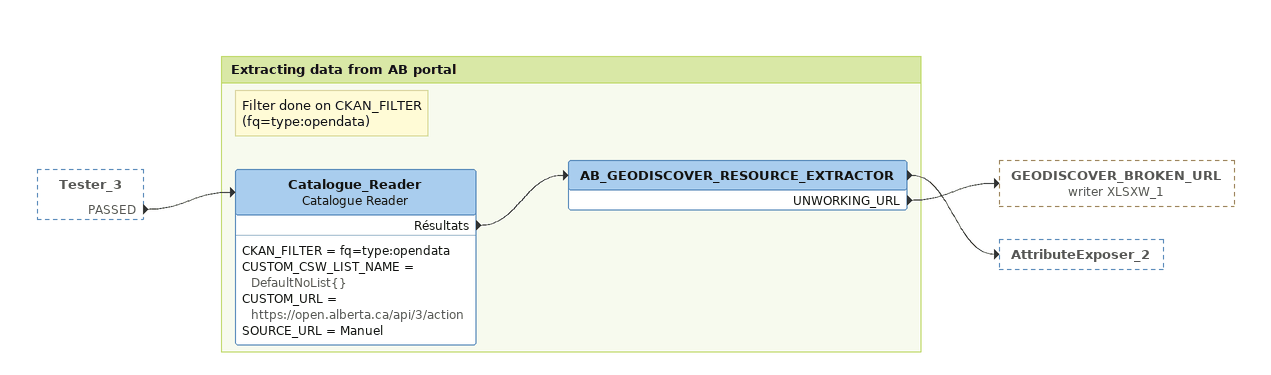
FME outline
Tester_3 [outside]
    PASSED -> Catalogue_Reader

Bookmark: Extracting data from AB portal
Note: Filter done on CKAN_FILTER (fq=type:opendata)
Catalogue_Reader: Catalogue Reader
    CKAN_FILTER = fq=type:opendata
    CUSTOM_CSW_LIST_NAME = DefaultNoList{}
    CUSTOM_URL = https://open.alberta.ca/api/3/action
    SOURCE_URL = Manuel
    Résultats -> AB_GEODISCOVER_RESOURCE_EXTRACTOR
AB_GEODISCOVER_RESOURCE_EXTRACTOR
    UNWORKING_URL -> GEODISCOVER_BROKEN_URL (writer XLSXW_1)
    -> AttributeExposer_2
